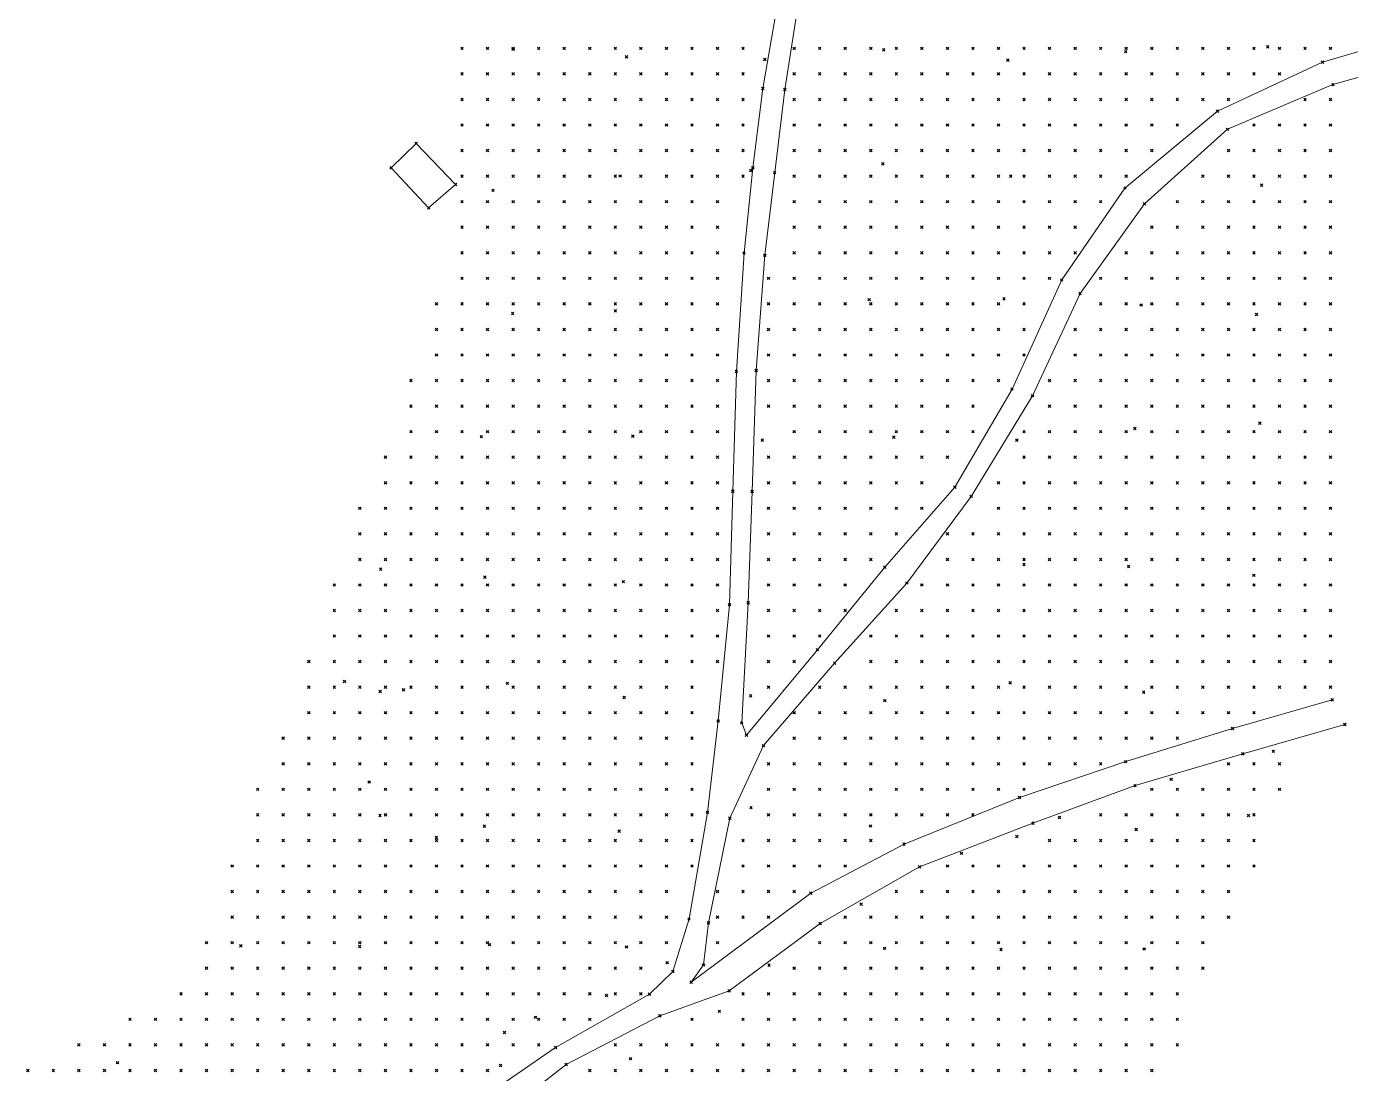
# Model space of a CAD drawing. Header units: metres. Extents: x 441556 to 446409, y 432338 to 461058.
# Drawn here: x 445307.5 to 445462.9, y 437355.1 to 437478 of the extents above; entities that cross this region are included whole.
import ezdxf

# ---------------------------------------------------------------- set-up
doc = ezdxf.new("R2010")
doc.units = ezdxf.units.M
doc.header["$MEASUREMENT"] = 0
doc.header["$PDMODE"] = 35
doc.header["$PDSIZE"] = 0.15
for name, color, linetype, lineweight in [('DTM-BRE-RevN_GRP_DRUM FORESTIER', 2, 'Continuous', 0), ('DTM-BRE-RevN_GRP_DRUM PAMANT', 2, 'Continuous', 0), ('DTM-BRE-RevN_GRP_DRUM PIATRA', 2, 'Continuous', 0), ('DTM-BRE-RevN_GRP_Stalp', 2, 'Continuous', 0), ('DTM-NOK-RevN_LIDAR_co_lidar', 91, 'Continuous', 0), ('DTM-NOK-RevN_RTK', 32, 'Continuous', 0)]:
    doc.layers.add(name, color=color, linetype=linetype, lineweight=lineweight)

msp = doc.modelspace()

# ---------------------------------------------------------------- linework, layer by layer
at = {"layer": 'DTM-BRE-RevN_GRP_DRUM FORESTIER'}
for p, q in [((445393.929, 437470.751, 334.578), (445395.8, 437481.534, 335.182)), ((445392.761, 437461.447, 334.334), (445393.929, 437470.751, 334.578)), ((445391.714, 437451.443, 333.934), (445392.761, 437461.447, 334.334)), ((445390.818, 437437.528, 333.475), (445391.714, 437451.443, 333.934)), ((445390.391, 437423.488, 332.693), (445390.818, 437437.528, 333.475)), ((445390.002, 437410.159, 331.82), (445390.391, 437423.488, 332.693)), ((445388.687, 437396.506, 330.962), (445390.002, 437410.159, 331.82)), ((445387.441, 437385.781, 329.987), (445388.687, 437396.506, 330.962)), ((445462.265, 437396.099, 339.023), (445450.275, 437392.646, 336.874)), ((445450.275, 437392.646, 336.874), (445437.626, 437388.918, 334.985)), ((445437.626, 437388.918, 334.985), (445425.643, 437384.511, 333.689)), ((445385.257, 437373.263, 329.454), (445387.441, 437385.781, 329.987)), ((445425.643, 437384.511, 333.689), (445412.318, 437379.38, 332.221)), ((445412.318, 437379.38, 332.221), (445400.647, 437372.743, 330.816)), ((445383.368, 437367.101, 329.301), (445385.257, 437373.263, 329.454)), ((445400.647, 437372.743, 330.816), (445389.973, 437364.836, 329.709)), ((445380.611, 437364.426, 328.816), (445383.368, 437367.101, 329.301)), ((445369.59, 437358.172, 327.073), (445380.611, 437364.426, 328.816)), ((445389.973, 437364.836, 329.709), (445381.841, 437361.886, 328.914)), ((445381.841, 437361.886, 328.914), (445370.846, 437356.17, 327.213)), ((445358.552, 437350.601, 326.259), (445369.59, 437358.172, 327.073)), ((445370.846, 437356.17, 327.213), (445360.549, 437348.199, 326.185))]:
    msp.add_line(p, q, dxfattribs=at)
at = {"layer": 'DTM-BRE-RevN_GRP_DRUM PAMANT'}
for p, q in [((445460.869, 437471.206, 343.677), (445473.249, 437474.756, 345.551)), ((445448.485, 437465.961, 341.725), (445460.869, 437471.206, 343.677)), ((445438.744, 437457.223, 340.063), (445448.485, 437465.961, 341.725)), ((445431.168, 437446.679, 338.653), (445438.744, 437457.223, 340.063)), ((445425.583, 437434.689, 337.012), (445431.168, 437446.679, 338.653)), ((445418.384, 437422.875, 335.267), (445425.583, 437434.689, 337.012)), ((445410.827, 437412.701, 333.817), (445418.384, 437422.875, 335.267)), ((445402.359, 437403.3, 332.462), (445410.827, 437412.701, 333.817)), ((445393.994, 437393.612, 331.131), (445402.359, 437403.3, 332.462)), ((445460.781, 437398.987, 338.977), (445449.08, 437395.617, 336.811)), ((445449.08, 437395.617, 336.811), (445436.531, 437391.732, 335.065)), ((445390.058, 437385.096, 330.121), (445393.994, 437393.612, 331.131)), ((445436.531, 437391.732, 335.065), (445424.051, 437387.517, 333.665)), ((445424.051, 437387.517, 333.665), (445410.5, 437382.056, 332.091)), ((445387.556, 437372.808, 329.688), (445390.058, 437385.096, 330.121)), ((445410.5, 437382.056, 332.091), (445399.566, 437376.299, 330.963)), ((445399.566, 437376.299, 330.963), (445385.501, 437365.844, 329.499)), ((445386.97, 437367.863, 329.701), (445387.556, 437372.808, 329.688)), ((445385.501, 437365.844, 329.499), (445386.97, 437367.863, 329.701))]:
    msp.add_line(p, q, dxfattribs=at)
at = {"layer": 'DTM-BRE-RevN_GRP_DRUM PIATRA'}
for p, q in [((445396.507, 437470.64, 334.859), (445398.143, 437481.119, 335.411)), ((445472.971, 437477.754, 345.607), (445459.635, 437473.846, 343.597)), ((445459.635, 437473.846, 343.597), (445447.313, 437468.085, 341.749)), ((445395.315, 437460.872, 334.671), (445396.507, 437470.64, 334.859)), ((445447.313, 437468.085, 341.749), (445436.447, 437459.071, 339.923)), ((445394.155, 437451.168, 334.237), (445395.315, 437460.872, 334.671)), ((445436.447, 437459.071, 339.923), (445429.016, 437448.275, 338.583)), ((445393.139, 437437.637, 333.738), (445394.155, 437451.168, 334.237)), ((445429.016, 437448.275, 338.583), (445423.183, 437435.475, 336.896)), ((445392.676, 437423.456, 332.882), (445393.139, 437437.637, 333.738)), ((445423.183, 437435.475, 336.896), (445416.457, 437423.961, 335.187)), ((445392.216, 437410.374, 332.016), (445392.676, 437423.456, 332.882)), ((445416.457, 437423.961, 335.187), (445408.247, 437414.568, 333.734)), ((445408.247, 437414.568, 333.734), (445400.33, 437404.871, 332.427)), ((445391.441, 437396.27, 331.081), (445392.216, 437410.374, 332.016)), ((445400.33, 437404.871, 332.427), (445392.003, 437394.852, 331.059)), ((445392.003, 437394.852, 331.059), (445391.441, 437396.27, 331.081))]:
    msp.add_line(p, q, dxfattribs=at)
at = {"layer": 'DTM-BRE-RevN_GRP_Stalp'}
for p, q in [((445350.299, 437461.451, 329.828), (445353.224, 437464.302, 329.721)), ((445353.224, 437464.302, 329.721), (445357.855, 437459.485, 329.683)), ((445354.689, 437456.726, 329.489), (445350.299, 437461.451, 329.828)), ((445357.855, 437459.485, 329.683), (445354.689, 437456.726, 329.489))]:
    msp.add_line(p, q, dxfattribs=at)
at = {"layer": 'DTM-NOK-RevN_LIDAR_co_lidar'}
for p in [(445358.609, 437475.461, 330.413), (445361.608, 437475.461, 330.808), (445364.607, 437475.461, 331.323), (445367.607, 437475.461, 331.65), (445370.606, 437475.461, 331.886), (445373.606, 437475.461, 332.191), (445376.605, 437475.461, 332.51), (445379.604, 437475.461, 332.918), (445382.604, 437475.461, 333.391), (445385.603, 437475.461, 333.79), (445388.602, 437475.461, 334.169), (445391.602, 437475.461, 334.512), (445397.601, 437475.461, 335.142), (445400.6, 437475.461, 335.507), (445403.599, 437475.461, 335.903), (445406.599, 437475.461, 336.381), (445409.598, 437475.461, 336.924), (445412.597, 437475.461, 337.347), (445415.597, 437475.461, 337.706), (445418.596, 437475.461, 338.041), (445421.596, 437475.461, 338.419), (445424.595, 437475.461, 338.886), (445427.594, 437475.461, 339.406), (445430.594, 437475.461, 339.789), (445433.593, 437475.461, 340.142), (445436.592, 437475.461, 340.627), (445439.592, 437475.461, 341.077), (445442.591, 437475.461, 341.442), (445445.591, 437475.461, 341.774), (445448.59, 437475.461, 342.079), (445451.589, 437475.461, 342.478), (445454.589, 437475.461, 342.913), (445457.588, 437475.461, 343.312), (445460.588, 437475.461, 343.705), (445358.609, 437472.462, 330.371), (445361.608, 437472.462, 330.785), (445364.607, 437472.462, 331.272), (445367.607, 437472.462, 331.543), (445370.606, 437472.462, 331.765), (445373.606, 437472.462, 332.09), (445376.605, 437472.462, 332.432), (445379.604, 437472.462, 332.845), (445382.604, 437472.462, 333.294), (445385.603, 437472.462, 333.655), (445388.602, 437472.462, 333.996), (445391.602, 437472.462, 334.336), (445397.601, 437472.462, 335.024), (445400.6, 437472.462, 335.429), (445403.599, 437472.462, 335.818), (445406.599, 437472.462, 336.311), (445409.598, 437472.462, 336.837), (445412.597, 437472.462, 337.286), (445415.597, 437472.462, 337.673), (445418.596, 437472.462, 338.03), (445421.596, 437472.462, 338.454), (445424.595, 437472.462, 338.907), (445427.594, 437472.462, 339.417), (445430.594, 437472.462, 339.773), (445433.593, 437472.462, 340.099), (445436.592, 437472.462, 340.532), (445439.592, 437472.462, 340.955), (445442.591, 437472.462, 341.304), (445445.591, 437472.462, 341.629), (445448.59, 437472.462, 341.96), (445451.589, 437472.462, 342.381), (445454.589, 437472.462, 342.843), (445358.609, 437469.462, 330.313), (445361.608, 437469.462, 330.734), (445364.607, 437469.462, 331.207), (445367.607, 437469.462, 331.454), (445370.606, 437469.462, 331.682), (445373.606, 437469.462, 332.033), (445376.605, 437469.462, 332.363), (445379.604, 437469.462, 332.765), (445382.604, 437469.462, 333.236), (445385.603, 437469.462, 333.596), (445388.602, 437469.462, 333.929), (445391.602, 437469.462, 334.279), (445397.601, 437469.462, 334.94), (445400.6, 437469.462, 335.415), (445403.599, 437469.462, 335.833), (445406.599, 437469.462, 336.268), (445409.598, 437469.462, 336.809), (445412.597, 437469.462, 337.277), (445415.597, 437469.462, 337.639), (445418.596, 437469.462, 337.986), (445421.596, 437469.462, 338.401), (445424.595, 437469.462, 338.85), (445427.594, 437469.462, 339.37), (445430.594, 437469.462, 339.745), (445433.593, 437469.462, 340.056), (445436.592, 437469.462, 340.422), (445439.592, 437469.462, 340.777), (445442.591, 437469.462, 341.139), (445445.591, 437469.462, 341.493), (445448.59, 437469.462, 341.869), (445457.588, 437469.462, 343.165), (445460.588, 437469.462, 343.544), (445358.609, 437466.463, 330.287), (445361.608, 437466.463, 330.699), (445364.607, 437466.463, 331.154), (445367.607, 437466.463, 331.381), (445370.606, 437466.463, 331.597), (445373.606, 437466.463, 331.962), (445376.605, 437466.463, 332.32), (445379.604, 437466.463, 332.737), (445382.604, 437466.463, 333.184), (445385.603, 437466.463, 333.55), (445388.602, 437466.463, 333.875), (445391.602, 437466.463, 334.23), (445397.601, 437466.463, 334.928), (445400.6, 437466.463, 335.397), (445403.599, 437466.463, 335.846), (445406.599, 437466.463, 336.291), (445409.598, 437466.463, 336.828), (445412.597, 437466.463, 337.289), (445415.597, 437466.463, 337.616), (445418.596, 437466.463, 337.937), (445421.596, 437466.463, 338.336), (445424.595, 437466.463, 338.811), (445427.594, 437466.463, 339.364), (445430.594, 437466.463, 339.722), (445433.593, 437466.463, 340.007), (445436.592, 437466.463, 340.349), (445439.592, 437466.463, 340.668), (445442.591, 437466.463, 341.007), (445451.589, 437466.463, 342.231), (445454.589, 437466.463, 342.699), (445457.588, 437466.463, 343.094), (445460.588, 437466.463, 343.459), (445358.609, 437463.463, 330.169), (445361.608, 437463.463, 330.59), (445364.607, 437463.463, 331.067), (445367.607, 437463.463, 331.286), (445370.606, 437463.463, 331.515), (445373.606, 437463.463, 331.901), (445376.605, 437463.463, 332.305), (445379.604, 437463.463, 332.706), (445382.604, 437463.463, 333.14), (445385.603, 437463.463, 333.523), (445388.602, 437463.463, 333.855), (445391.602, 437463.463, 334.22), (445397.601, 437463.463, 334.984), (445400.6, 437463.463, 335.397), (445403.599, 437463.463, 335.802), (445406.599, 437463.463, 336.238), (445409.598, 437463.463, 336.746), (445412.597, 437463.463, 337.194), (445415.597, 437463.463, 337.516), (445418.596, 437463.463, 337.86), (445421.596, 437463.463, 338.356), (445424.595, 437463.463, 338.888), (445427.594, 437463.463, 339.369), (445430.594, 437463.463, 339.653), (445433.593, 437463.463, 339.9), (445436.592, 437463.463, 340.217), (445439.592, 437463.463, 340.537), (445448.59, 437463.463, 341.643), (445451.589, 437463.463, 342.12), (445454.589, 437463.463, 342.616), (445457.588, 437463.463, 343.034), (445460.588, 437463.463, 343.433), (445358.609, 437460.464, 329.898), (445361.608, 437460.464, 330.333), (445364.607, 437460.464, 330.828), (445367.607, 437460.464, 331.167), (445370.606, 437460.464, 331.461), (445373.606, 437460.464, 331.856), (445376.605, 437460.464, 332.278), (445379.604, 437460.464, 332.667), (445382.604, 437460.464, 333.061), (445385.603, 437460.464, 333.447), (445388.602, 437460.464, 333.795), (445391.602, 437460.464, 334.168), (445397.601, 437460.464, 334.937), (445400.6, 437460.464, 335.331), (445403.599, 437460.464, 335.713), (445406.599, 437460.464, 336.129), (445409.598, 437460.464, 336.6), (445412.597, 437460.464, 337.027), (445415.597, 437460.464, 337.388), (445418.596, 437460.464, 337.812), (445421.596, 437460.464, 338.399), (445424.595, 437460.464, 338.927), (445427.594, 437460.464, 339.296), (445430.594, 437460.464, 339.526), (445433.593, 437460.464, 339.75), (445436.592, 437460.464, 340.028), (445445.591, 437460.464, 341.158), (445448.59, 437460.464, 341.566), (445451.589, 437460.464, 342.076), (445454.589, 437460.464, 342.584), (445457.588, 437460.464, 343.009), (445460.588, 437460.464, 343.436), (445358.609, 437457.465, 329.896), (445361.608, 437457.465, 330.289), (445364.607, 437457.465, 330.732), (445367.607, 437457.465, 331.123), (445370.606, 437457.465, 331.432), (445373.606, 437457.465, 331.82), (445376.605, 437457.465, 332.236), (445379.604, 437457.465, 332.604), (445382.604, 437457.465, 332.993), (445385.603, 437457.465, 333.389), (445388.602, 437457.465, 333.735), (445397.601, 437457.465, 334.841), (445400.6, 437457.465, 335.225), (445403.599, 437457.465, 335.582), (445406.599, 437457.465, 335.98), (445409.598, 437457.465, 336.388), (445412.597, 437457.465, 336.772), (445415.597, 437457.465, 337.192), (445418.596, 437457.465, 337.695), (445421.596, 437457.465, 338.278), (445424.595, 437457.465, 338.814), (445427.594, 437457.465, 339.145), (445430.594, 437457.465, 339.358), (445433.593, 437457.465, 339.571), (445442.591, 437457.465, 340.653), (445445.591, 437457.465, 341.058), (445448.59, 437457.465, 341.49), (445451.589, 437457.465, 342.014), (445454.589, 437457.465, 342.556), (445457.588, 437457.465, 343.022), (445460.588, 437457.465, 343.443), (445358.609, 437454.465, 329.95), (445361.608, 437454.465, 330.316), (445364.607, 437454.465, 330.681), (445367.607, 437454.465, 331.083), (445370.606, 437454.465, 331.429), (445373.606, 437454.465, 331.796), (445376.605, 437454.465, 332.197), (445379.604, 437454.465, 332.531), (445382.604, 437454.465, 332.886), (445385.603, 437454.465, 333.304), (445388.602, 437454.465, 333.667), (445397.601, 437454.465, 334.741), (445400.6, 437454.465, 335.118), (445403.599, 437454.465, 335.473), (445406.599, 437454.465, 335.881), (445409.598, 437454.465, 336.242), (445412.597, 437454.465, 336.577), (445415.597, 437454.465, 336.998), (445418.596, 437454.465, 337.558), (445421.596, 437454.465, 338.066), (445424.595, 437454.465, 338.515), (445427.594, 437454.465, 338.901), (445430.594, 437454.465, 339.179), (445439.592, 437454.465, 340.069), (445442.591, 437454.465, 340.527), (445445.591, 437454.465, 340.943), (445448.59, 437454.465, 341.348), (445451.589, 437454.465, 341.85), (445454.589, 437454.465, 342.398), (445457.588, 437454.465, 342.868), (445460.588, 437454.465, 343.322), (445358.609, 437451.466, 329.926), (445361.608, 437451.466, 330.308), (445364.607, 437451.466, 330.629), (445367.607, 437451.466, 331.033), (445370.606, 437451.466, 331.438), (445373.606, 437451.466, 331.796), (445376.605, 437451.466, 332.16), (445379.604, 437451.466, 332.466), (445382.604, 437451.466, 332.81), (445385.603, 437451.466, 333.244), (445388.602, 437451.466, 333.618), (445397.601, 437451.466, 334.688), (445400.6, 437451.466, 335.028), (445403.599, 437451.466, 335.389), (445406.599, 437451.466, 335.796), (445409.598, 437451.466, 336.192), (445412.597, 437451.466, 336.519), (445415.597, 437451.466, 336.913), (445418.596, 437451.466, 337.436), (445421.596, 437451.466, 337.857), (445424.595, 437451.466, 338.224), (445427.594, 437451.466, 338.617), (445430.594, 437451.466, 338.96), (445436.592, 437451.466, 339.467), (445439.592, 437451.466, 339.919), (445442.591, 437451.466, 340.364), (445445.591, 437451.466, 340.725), (445448.59, 437451.466, 341.135), (445451.589, 437451.466, 341.618), (445454.589, 437451.466, 342.097), (445457.588, 437451.466, 342.571), (445460.588, 437451.466, 343.1), (445358.609, 437448.467, 329.89), (445361.608, 437448.467, 330.261), (445364.607, 437448.467, 330.555), (445367.607, 437448.467, 330.96), (445370.606, 437448.467, 331.398), (445373.606, 437448.467, 331.769), (445376.605, 437448.467, 332.123), (445379.604, 437448.467, 332.425), (445382.604, 437448.467, 332.748), (445385.603, 437448.467, 333.184), (445388.602, 437448.467, 333.555), (445394.601, 437448.467, 334.211), (445397.601, 437448.467, 334.598), (445400.6, 437448.467, 334.961), (445403.599, 437448.467, 335.303), (445406.599, 437448.467, 335.685), (445409.598, 437448.467, 336.117), (445412.597, 437448.467, 336.482), (445415.597, 437448.467, 336.869), (445418.596, 437448.467, 337.373), (445421.596, 437448.467, 337.73), (445424.595, 437448.467, 338.014), (445427.594, 437448.467, 338.35), (445433.593, 437448.467, 338.99), (445436.592, 437448.467, 339.292), (445439.592, 437448.467, 339.712), (445442.591, 437448.467, 340.137), (445445.591, 437448.467, 340.482), (445448.59, 437448.467, 340.867), (445451.589, 437448.467, 341.264), (445454.589, 437448.467, 341.682), (445457.588, 437448.467, 342.134), (445460.588, 437448.467, 342.71), (445355.609, 437445.467, 329.456), (445358.609, 437445.467, 329.837), (445361.608, 437445.467, 330.194), (445364.607, 437445.467, 330.504), (445367.607, 437445.467, 330.913), (445370.606, 437445.467, 331.349), (445373.606, 437445.467, 331.708), (445376.605, 437445.467, 332.067), (445379.604, 437445.467, 332.361), (445382.604, 437445.467, 332.645), (445385.603, 437445.467, 333.076), (445388.602, 437445.467, 333.455), (445394.601, 437445.467, 334.125), (445397.601, 437445.467, 334.481), (445400.6, 437445.467, 334.836), (445403.599, 437445.467, 335.205), (445406.599, 437445.467, 335.608), (445409.598, 437445.467, 336.041), (445412.597, 437445.467, 336.424), (445415.597, 437445.467, 336.805), (445418.596, 437445.467, 337.263), (445421.596, 437445.467, 337.621), (445424.595, 437445.467, 337.866), (445433.593, 437445.467, 338.717), (445436.592, 437445.467, 339.013), (445439.592, 437445.467, 339.423), (445442.591, 437445.467, 339.827), (445445.591, 437445.467, 340.171), (445448.59, 437445.467, 340.521), (445451.589, 437445.467, 340.86), (445454.589, 437445.467, 341.19), (445457.588, 437445.467, 341.644), (445460.588, 437445.467, 342.221), (445355.609, 437442.468, 329.413), (445358.609, 437442.468, 329.786), (445361.608, 437442.468, 330.145), (445364.607, 437442.468, 330.462), (445367.607, 437442.468, 330.853), (445370.606, 437442.468, 331.331), (445373.606, 437442.468, 331.67), (445376.605, 437442.468, 331.985), (445379.604, 437442.468, 332.268), (445382.604, 437442.468, 332.554), (445385.603, 437442.468, 332.974), (445388.602, 437442.468, 333.367), (445394.601, 437442.468, 334.035), (445397.601, 437442.468, 334.373), (445400.6, 437442.468, 334.744), (445403.599, 437442.468, 335.11), (445406.599, 437442.468, 335.504), (445409.598, 437442.468, 335.914), (445412.597, 437442.468, 336.337), (445415.597, 437442.468, 336.73), (445418.596, 437442.468, 337.097), (445421.596, 437442.468, 337.413), (445424.595, 437442.468, 337.638), (445430.594, 437442.468, 338.235), (445433.593, 437442.468, 338.511), (445436.592, 437442.468, 338.729), (445439.592, 437442.468, 339.052), (445442.591, 437442.468, 339.407), (445445.591, 437442.468, 339.796), (445448.59, 437442.468, 340.123), (445451.589, 437442.468, 340.397), (445454.589, 437442.468, 340.689), (445457.588, 437442.468, 341.154), (445460.588, 437442.468, 341.754), (445355.609, 437439.468, 329.389), (445358.609, 437439.468, 329.768), (445361.608, 437439.468, 330.109), (445364.607, 437439.468, 330.402), (445367.607, 437439.468, 330.752), (445370.606, 437439.468, 331.279), (445373.606, 437439.468, 331.623), (445376.605, 437439.468, 331.901), (445379.604, 437439.468, 332.198), (445382.604, 437439.468, 332.497), (445385.603, 437439.468, 332.888), (445388.602, 437439.468, 333.271), (445394.601, 437439.468, 333.946), (445397.601, 437439.468, 334.302), (445400.6, 437439.468, 334.647), (445403.599, 437439.468, 335.002), (445406.599, 437439.468, 335.386), (445409.598, 437439.468, 335.782), (445412.597, 437439.468, 336.183), (445415.597, 437439.468, 336.55), (445418.596, 437439.468, 336.887), (445421.596, 437439.468, 337.17), (445424.595, 437439.468, 337.386), (445430.594, 437439.468, 338.005), (445433.593, 437439.468, 338.254), (445436.592, 437439.468, 338.493), (445439.592, 437439.468, 338.721), (445442.591, 437439.468, 339.021), (445445.591, 437439.468, 339.448), (445448.59, 437439.468, 339.761), (445451.589, 437439.468, 339.941), (445454.589, 437439.468, 340.173), (445457.588, 437439.468, 340.602), (445460.588, 437439.468, 341.209), (445352.61, 437436.469, 328.999), (445355.609, 437436.469, 329.353), (445358.609, 437436.469, 329.74), (445361.608, 437436.469, 330.06), (445364.607, 437436.469, 330.339), (445367.607, 437436.469, 330.668), (445370.606, 437436.469, 331.225), (445373.606, 437436.469, 331.568), (445376.605, 437436.469, 331.816), (445379.604, 437436.469, 332.105), (445382.604, 437436.469, 332.404), (445385.603, 437436.469, 332.754), (445388.602, 437436.469, 333.126), (445394.601, 437436.469, 333.776), (445397.601, 437436.469, 334.125), (445400.6, 437436.469, 334.47), (445403.599, 437436.469, 334.818), (445406.599, 437436.469, 335.172), (445409.598, 437436.469, 335.542), (445412.597, 437436.469, 336.022), (445415.597, 437436.469, 336.421), (445418.596, 437436.469, 336.676), (445421.596, 437436.469, 336.885), (445427.594, 437436.469, 337.364), (445430.594, 437436.469, 337.737), (445433.593, 437436.469, 338.006), (445436.592, 437436.469, 338.214), (445439.592, 437436.469, 338.366), (445442.591, 437436.469, 338.614), (445445.591, 437436.469, 339.036), (445448.59, 437436.469, 339.365), (445451.589, 437436.469, 339.582), (445454.589, 437436.469, 339.82), (445457.588, 437436.469, 340.19), (445460.588, 437436.469, 340.718), (445352.61, 437433.47, 328.964), (445355.609, 437433.47, 329.312), (445358.609, 437433.47, 329.697), (445361.608, 437433.47, 330.009), (445364.607, 437433.47, 330.284), (445367.607, 437433.47, 330.611), (445370.606, 437433.47, 331.147), (445373.606, 437433.47, 331.485), (445376.605, 437433.47, 331.715), (445379.604, 437433.47, 332), (445382.604, 437433.47, 332.306), (445385.603, 437433.47, 332.621), (445388.602, 437433.47, 332.985), (445394.601, 437433.47, 333.659), (445397.601, 437433.47, 334.005), (445400.6, 437433.47, 334.307), (445403.599, 437433.47, 334.621), (445406.599, 437433.47, 334.951), (445409.598, 437433.47, 335.275), (445412.597, 437433.47, 335.834), (445415.597, 437433.47, 336.304), (445418.596, 437433.47, 336.436), (445427.594, 437433.47, 337.089), (445430.594, 437433.47, 337.376), (445433.593, 437433.47, 337.659), (445436.592, 437433.47, 337.889), (445439.592, 437433.47, 338.084), (445442.591, 437433.47, 338.306), (445445.591, 437433.47, 338.634), (445448.59, 437433.47, 338.932), (445451.589, 437433.47, 339.184), (445454.589, 437433.47, 339.456), (445457.588, 437433.47, 339.853), (445460.588, 437433.47, 340.387), (445352.61, 437430.47, 328.935), (445355.609, 437430.47, 329.265), (445358.609, 437430.47, 329.639), (445361.608, 437430.47, 329.943), (445364.607, 437430.47, 330.221), (445367.607, 437430.47, 330.54), (445370.606, 437430.47, 331.04), (445373.606, 437430.47, 331.373), (445376.605, 437430.47, 331.588), (445379.604, 437430.47, 331.879), (445382.604, 437430.47, 332.197), (445385.603, 437430.47, 332.502), (445388.602, 437430.47, 332.853), (445397.601, 437430.47, 333.822), (445400.6, 437430.47, 334.095), (445403.599, 437430.47, 334.414), (445406.599, 437430.47, 334.736), (445409.598, 437430.47, 335.035), (445412.597, 437430.47, 335.412), (445415.597, 437430.47, 335.81), (445418.596, 437430.47, 336.066), (445424.595, 437430.47, 336.535), (445427.594, 437430.47, 336.799), (445430.594, 437430.47, 337.094), (445433.593, 437430.47, 337.375), (445436.592, 437430.47, 337.611), (445439.592, 437430.47, 337.808), (445442.591, 437430.47, 338), (445445.591, 437430.47, 338.289), (445448.59, 437430.47, 338.631), (445451.589, 437430.47, 338.914), (445454.589, 437430.47, 339.19), (445457.588, 437430.47, 339.577), (445460.588, 437430.47, 340.077), (445349.611, 437427.471, 328.682), (445352.61, 437427.471, 328.899), (445355.609, 437427.471, 329.213), (445358.609, 437427.471, 329.569), (445361.608, 437427.471, 329.876), (445364.607, 437427.471, 330.138), (445367.607, 437427.471, 330.439), (445370.606, 437427.471, 330.918), (445373.606, 437427.471, 331.261), (445376.605, 437427.471, 331.459), (445379.604, 437427.471, 331.742), (445382.604, 437427.471, 332.068), (445385.603, 437427.471, 332.339), (445388.602, 437427.471, 332.673), (445394.601, 437427.471, 333.328), (445397.601, 437427.471, 333.635), (445400.6, 437427.471, 333.906), (445403.599, 437427.471, 334.186), (445406.599, 437427.471, 334.503), (445409.598, 437427.471, 334.825), (445412.597, 437427.471, 335.091), (445415.597, 437427.471, 335.385), (445424.595, 437427.471, 336.28), (445427.594, 437427.471, 336.555), (445430.594, 437427.471, 336.803), (445433.593, 437427.471, 337.034), (445436.592, 437427.471, 337.283), (445439.592, 437427.471, 337.559), (445442.591, 437427.471, 337.813), (445445.591, 437427.471, 338.073), (445448.59, 437427.471, 338.361), (445451.589, 437427.471, 338.623), (445454.589, 437427.471, 338.887), (445457.588, 437427.471, 339.312), (445460.588, 437427.471, 339.848), (445349.611, 437424.471, 328.632), (445352.61, 437424.471, 328.855), (445355.609, 437424.471, 329.157), (445358.609, 437424.471, 329.492), (445361.608, 437424.471, 329.798), (445364.607, 437424.471, 330.043), (445367.607, 437424.471, 330.321), (445370.606, 437424.471, 330.786), (445373.606, 437424.471, 331.142), (445376.605, 437424.471, 331.341), (445379.604, 437424.471, 331.613), (445382.604, 437424.471, 331.941), (445385.603, 437424.471, 332.224), (445388.602, 437424.471, 332.53), (445394.601, 437424.471, 333.135), (445397.601, 437424.471, 333.436), (445400.6, 437424.471, 333.713), (445403.599, 437424.471, 333.983), (445406.599, 437424.471, 334.288), (445409.598, 437424.471, 334.58), (445412.597, 437424.471, 334.828), (445421.596, 437424.471, 335.653), (445424.595, 437424.471, 335.929), (445427.594, 437424.471, 336.24), (445430.594, 437424.471, 336.532), (445433.593, 437424.471, 336.808), (445436.592, 437424.471, 337.048), (445439.592, 437424.471, 337.316), (445442.591, 437424.471, 337.559), (445445.591, 437424.471, 337.821), (445448.59, 437424.471, 338.105), (445451.589, 437424.471, 338.428), (445454.589, 437424.471, 338.751), (445457.588, 437424.471, 339.137), (445460.588, 437424.471, 339.635), (445346.611, 437421.472, 328.003), (445349.611, 437421.472, 328.539), (445352.61, 437421.472, 328.798), (445355.609, 437421.472, 329.08), (445358.609, 437421.472, 329.4), (445361.608, 437421.472, 329.691), (445364.607, 437421.472, 329.925), (445367.607, 437421.472, 330.184), (445370.606, 437421.472, 330.609), (445373.606, 437421.472, 331.008), (445376.605, 437421.472, 331.217), (445379.604, 437421.472, 331.462), (445382.604, 437421.472, 331.774), (445385.603, 437421.472, 332.045), (445388.602, 437421.472, 332.316), (445394.601, 437421.472, 332.95), (445397.601, 437421.472, 333.215), (445400.6, 437421.472, 333.448), (445403.599, 437421.472, 333.709), (445406.599, 437421.472, 334.019), (445409.598, 437421.472, 334.323), (445412.597, 437421.472, 334.598), (445421.596, 437421.472, 335.37), (445424.595, 437421.472, 335.641), (445427.594, 437421.472, 335.946), (445430.594, 437421.472, 336.279), (445433.593, 437421.472, 336.577), (445436.592, 437421.472, 336.811), (445439.592, 437421.472, 337.106), (445442.591, 437421.472, 337.399), (445445.591, 437421.472, 337.706), (445448.59, 437421.472, 338.013), (445451.589, 437421.472, 338.321), (445454.589, 437421.472, 338.659), (445457.588, 437421.472, 339.061), (445460.588, 437421.472, 339.528), (445346.611, 437418.473, 327.767), (445349.611, 437418.473, 328.463), (445352.61, 437418.473, 328.721), (445355.609, 437418.473, 328.985), (445358.609, 437418.473, 329.294), (445361.608, 437418.473, 329.583), (445364.607, 437418.473, 329.815), (445367.607, 437418.473, 330.039), (445370.606, 437418.473, 330.433), (445373.606, 437418.473, 330.871), (445376.605, 437418.473, 331.109), (445379.604, 437418.473, 331.347), (445382.604, 437418.473, 331.648), (445385.603, 437418.473, 331.893), (445388.602, 437418.473, 332.138), (445394.601, 437418.473, 332.71), (445397.601, 437418.473, 333.002), (445400.6, 437418.473, 333.287), (445403.599, 437418.473, 333.541), (445406.599, 437418.473, 333.788), (445409.598, 437418.473, 334.078), (445415.597, 437418.473, 334.633), (445418.596, 437418.473, 334.905), (445421.596, 437418.473, 335.188), (445424.595, 437418.473, 335.482), (445427.594, 437418.473, 335.772), (445430.594, 437418.473, 336.071), (445433.593, 437418.473, 336.382), (445436.592, 437418.473, 336.658), (445439.592, 437418.473, 336.974), (445442.591, 437418.473, 337.269), (445445.591, 437418.473, 337.561), (445448.59, 437418.473, 337.934), (445451.589, 437418.473, 338.351), (445454.589, 437418.473, 338.778), (445457.588, 437418.473, 339.213), (445460.588, 437418.473, 339.67), (445346.611, 437415.473, 327.48), (445349.611, 437415.473, 328.376), (445352.61, 437415.473, 328.637), (445355.609, 437415.473, 328.871), (445358.609, 437415.473, 329.164), (445361.608, 437415.473, 329.464), (445364.607, 437415.473, 329.697), (445367.607, 437415.473, 329.89), (445370.606, 437415.473, 330.236), (445373.606, 437415.473, 330.703), (445376.605, 437415.473, 330.962), (445379.604, 437415.473, 331.169), (445382.604, 437415.473, 331.474), (445385.603, 437415.473, 331.76), (445388.602, 437415.473, 331.996), (445394.601, 437415.473, 332.546), (445397.601, 437415.473, 332.812), (445400.6, 437415.473, 333.057), (445403.599, 437415.473, 333.329), (445406.599, 437415.473, 333.606), (445415.597, 437415.473, 334.467), (445418.596, 437415.473, 334.729), (445421.596, 437415.473, 334.997), (445424.595, 437415.473, 335.264), (445427.594, 437415.473, 335.588), (445430.594, 437415.473, 335.898), (445433.593, 437415.473, 336.215), (445436.592, 437415.473, 336.517), (445439.592, 437415.473, 336.825), (445442.591, 437415.473, 337.112), (445445.591, 437415.473, 337.388), (445448.59, 437415.473, 337.787), (445451.589, 437415.473, 338.296), (445454.589, 437415.473, 338.789), (445457.588, 437415.473, 339.293), (445460.588, 437415.473, 339.765), (445343.612, 437412.474, 325.68), (445346.611, 437412.474, 327.167), (445349.611, 437412.474, 328.242), (445352.61, 437412.474, 328.578), (445355.609, 437412.474, 328.782), (445358.609, 437412.474, 329.046), (445361.608, 437412.474, 329.325), (445364.607, 437412.474, 329.56), (445367.607, 437412.474, 329.754), (445370.606, 437412.474, 330.027), (445373.606, 437412.474, 330.503), (445376.605, 437412.474, 330.825), (445379.604, 437412.474, 331.039), (445382.604, 437412.474, 331.332), (445385.603, 437412.474, 331.629), (445388.602, 437412.474, 331.83), (445394.601, 437412.474, 332.406), (445397.601, 437412.474, 332.682), (445400.6, 437412.474, 332.893), (445403.599, 437412.474, 333.111), (445412.597, 437412.474, 333.972), (445415.597, 437412.474, 334.344), (445418.596, 437412.474, 334.65), (445421.596, 437412.474, 334.865), (445424.595, 437412.474, 335.051), (445427.594, 437412.474, 335.343), (445430.594, 437412.474, 335.672), (445433.593, 437412.474, 336.003), (445436.592, 437412.474, 336.334), (445439.592, 437412.474, 336.634), (445442.591, 437412.474, 336.933), (445445.591, 437412.474, 337.263), (445448.59, 437412.474, 337.677), (445451.589, 437412.474, 338.176), (445454.589, 437412.474, 338.658), (445457.588, 437412.474, 339.132), (445460.588, 437412.474, 339.566), (445343.612, 437409.475, 325.408), (445346.611, 437409.475, 326.882), (445349.611, 437409.475, 328.114), (445352.61, 437409.475, 328.518), (445355.609, 437409.475, 328.71), (445358.609, 437409.475, 328.938), (445361.608, 437409.475, 329.195), (445364.607, 437409.475, 329.438), (445367.607, 437409.475, 329.631), (445370.606, 437409.475, 329.844), (445373.606, 437409.475, 330.274), (445376.605, 437409.475, 330.621), (445379.604, 437409.475, 330.85), (445382.604, 437409.475, 331.149), (445385.603, 437409.475, 331.456), (445388.602, 437409.475, 331.685), (445394.601, 437409.475, 332.208), (445397.601, 437409.475, 332.484), (445400.6, 437409.475, 332.736), (445403.599, 437409.475, 332.943), (445409.598, 437409.475, 333.411), (445412.597, 437409.475, 333.727), (445415.597, 437409.475, 334.091), (445418.596, 437409.475, 334.47), (445421.596, 437409.475, 334.743), (445424.595, 437409.475, 334.948), (445427.594, 437409.475, 335.206), (445430.594, 437409.475, 335.495), (445433.593, 437409.475, 335.804), (445436.592, 437409.475, 336.106), (445439.592, 437409.475, 336.36), (445442.591, 437409.475, 336.69), (445445.591, 437409.475, 337.053), (445448.59, 437409.475, 337.46), (445451.589, 437409.475, 337.95), (445454.589, 437409.475, 338.396), (445457.588, 437409.475, 338.793), (445460.588, 437409.475, 339.183), (445343.612, 437406.475, 325.213), (445346.611, 437406.475, 326.483), (445349.611, 437406.475, 327.839), (445352.61, 437406.475, 328.414), (445355.609, 437406.475, 328.628), (445358.609, 437406.475, 328.835), (445361.608, 437406.475, 329.069), (445364.607, 437406.475, 329.316), (445367.607, 437406.475, 329.509), (445370.606, 437406.475, 329.705), (445373.606, 437406.475, 330.035), (445376.605, 437406.475, 330.408), (445379.604, 437406.475, 330.674), (445382.604, 437406.475, 330.969), (445385.603, 437406.475, 331.298), (445388.602, 437406.475, 331.538), (445394.601, 437406.475, 332.002), (445397.601, 437406.475, 332.269), (445400.6, 437406.475, 332.526), (445406.599, 437406.475, 332.931), (445409.598, 437406.475, 333.231), (445412.597, 437406.475, 333.541), (445415.597, 437406.475, 333.914), (445418.596, 437406.475, 334.275), (445421.596, 437406.475, 334.496), (445424.595, 437406.475, 334.712), (445427.594, 437406.475, 335), (445430.594, 437406.475, 335.361), (445433.593, 437406.475, 335.704), (445436.592, 437406.475, 335.954), (445439.592, 437406.475, 336.183), (445442.591, 437406.475, 336.487), (445445.591, 437406.475, 336.829), (445448.59, 437406.475, 337.215), (445451.589, 437406.475, 337.638), (445454.589, 437406.475, 338.069), (445457.588, 437406.475, 338.466), (445460.588, 437406.475, 338.859), (445340.612, 437403.476, 324.891), (445343.612, 437403.476, 325.063), (445346.611, 437403.476, 326.062), (445349.611, 437403.476, 327.483), (445352.61, 437403.476, 328.273), (445355.609, 437403.476, 328.535), (445358.609, 437403.476, 328.741), (445361.608, 437403.476, 328.962), (445364.607, 437403.476, 329.188), (445367.607, 437403.476, 329.386), (445370.606, 437403.476, 329.561), (445373.606, 437403.476, 329.797), (445376.605, 437403.476, 330.229), (445379.604, 437403.476, 330.531), (445382.604, 437403.476, 330.805), (445385.603, 437403.476, 331.158), (445388.602, 437403.476, 331.392), (445394.601, 437403.476, 331.829), (445397.601, 437403.476, 332.056), (445406.599, 437403.476, 332.746), (445409.598, 437403.476, 333.01), (445412.597, 437403.476, 333.343), (445415.597, 437403.476, 333.759), (445418.596, 437403.476, 334.142), (445421.596, 437403.476, 334.383), (445424.595, 437403.476, 334.632), (445427.594, 437403.476, 334.924), (445430.594, 437403.476, 335.179), (445433.593, 437403.476, 335.45), (445436.592, 437403.476, 335.738), (445439.592, 437403.476, 336.057), (445442.591, 437403.476, 336.448), (445445.591, 437403.476, 336.839), (445448.59, 437403.476, 337.208), (445451.589, 437403.476, 337.545), (445454.589, 437403.476, 337.912), (445457.588, 437403.476, 338.264), (445460.588, 437403.476, 338.747), (445340.612, 437400.476, 324.901), (445343.612, 437400.476, 324.958), (445346.611, 437400.476, 325.699), (445349.611, 437400.476, 327.128), (445352.61, 437400.476, 328.114), (445355.609, 437400.476, 328.462), (445358.609, 437400.476, 328.66), (445361.608, 437400.476, 328.862), (445364.607, 437400.476, 329.084), (445367.607, 437400.476, 329.264), (445370.606, 437400.476, 329.414), (445373.606, 437400.476, 329.59), (445376.605, 437400.476, 330.013), (445379.604, 437400.476, 330.333), (445382.604, 437400.476, 330.594), (445385.603, 437400.476, 330.92), (445394.601, 437400.476, 331.649), (445400.6, 437400.476, 332.084), (445403.599, 437400.476, 332.345), (445406.599, 437400.476, 332.592), (445409.598, 437400.476, 332.869), (445412.597, 437400.476, 333.23), (445415.597, 437400.476, 333.642), (445418.596, 437400.476, 333.993), (445421.596, 437400.476, 334.269), (445424.595, 437400.476, 334.576), (445427.594, 437400.476, 334.883), (445430.594, 437400.476, 335.084), (445433.593, 437400.476, 335.29), (445436.592, 437400.476, 335.596), (445439.592, 437400.476, 335.95), (445442.591, 437400.476, 336.299), (445445.591, 437400.476, 336.612), (445448.59, 437400.476, 337.033), (445451.589, 437400.476, 337.478), (445454.589, 437400.476, 337.861), (445457.588, 437400.476, 338.239), (445460.588, 437400.476, 338.774), (445340.612, 437397.477, 324.861), (445343.612, 437397.477, 324.89), (445346.611, 437397.477, 325.382), (445349.611, 437397.477, 326.799), (445352.61, 437397.477, 327.959), (445355.609, 437397.477, 328.401), (445358.609, 437397.477, 328.582), (445361.608, 437397.477, 328.757), (445364.607, 437397.477, 328.971), (445367.607, 437397.477, 329.148), (445370.606, 437397.477, 329.278), (445373.606, 437397.477, 329.445), (445376.605, 437397.477, 329.856), (445379.604, 437397.477, 330.177), (445382.604, 437397.477, 330.425), (445385.603, 437397.477, 330.738), (445397.601, 437397.477, 331.643), (445400.6, 437397.477, 331.926), (445403.599, 437397.477, 332.206), (445406.599, 437397.477, 332.476), (445409.598, 437397.477, 332.802), (445412.597, 437397.477, 333.116), (445415.597, 437397.477, 333.416), (445418.596, 437397.477, 333.755), (445421.596, 437397.477, 334.09), (445424.595, 437397.477, 334.348), (445427.594, 437397.477, 334.593), (445430.594, 437397.477, 334.86), (445433.593, 437397.477, 335.223), (445436.592, 437397.477, 335.608), (445439.592, 437397.477, 335.951), (445442.591, 437397.477, 336.24), (445445.591, 437397.477, 336.521), (445448.59, 437397.477, 336.853), (445451.589, 437397.477, 337.256), (445337.613, 437394.478, 324.825), (445340.612, 437394.478, 324.839), (445343.612, 437394.478, 324.854), (445346.611, 437394.478, 325.182), (445349.611, 437394.478, 326.438), (445352.61, 437394.478, 327.731), (445355.609, 437394.478, 328.334), (445358.609, 437394.478, 328.522), (445361.608, 437394.478, 328.656), (445364.607, 437394.478, 328.847), (445367.607, 437394.478, 329.013), (445370.606, 437394.478, 329.126), (445373.606, 437394.478, 329.292), (445376.605, 437394.478, 329.708), (445379.604, 437394.478, 330.048), (445382.604, 437394.478, 330.264), (445385.603, 437394.478, 330.554), (445397.601, 437394.478, 331.531), (445400.6, 437394.478, 331.788), (445403.599, 437394.478, 332.037), (445406.599, 437394.478, 332.379), (445409.598, 437394.478, 332.706), (445412.597, 437394.478, 332.968), (445415.597, 437394.478, 333.258), (445418.596, 437394.478, 333.599), (445421.596, 437394.478, 333.834), (445424.595, 437394.478, 334.01), (445427.594, 437394.478, 334.341), (445430.594, 437394.478, 334.773), (445433.593, 437394.478, 335.153), (445436.592, 437394.478, 335.435), (445439.592, 437394.478, 335.704), (445442.591, 437394.478, 335.969), (445337.613, 437391.478, 324.854), (445340.612, 437391.478, 324.866), (445343.612, 437391.478, 324.884), (445346.611, 437391.478, 325.071), (445349.611, 437391.478, 326.076), (445352.61, 437391.478, 327.431), (445355.609, 437391.478, 328.221), (445358.609, 437391.478, 328.451), (445361.608, 437391.478, 328.562), (445364.607, 437391.478, 328.709), (445367.607, 437391.478, 328.855), (445370.606, 437391.478, 328.96), (445373.606, 437391.478, 329.106), (445376.605, 437391.478, 329.506), (445379.604, 437391.478, 329.885), (445382.604, 437391.478, 330.115), (445385.603, 437391.478, 330.354), (445394.601, 437391.478, 331.041), (445397.601, 437391.478, 331.394), (445400.6, 437391.478, 331.68), (445403.599, 437391.478, 331.967), (445406.599, 437391.478, 332.282), (445409.598, 437391.478, 332.564), (445412.597, 437391.478, 332.821), (445415.597, 437391.478, 333.093), (445418.596, 437391.478, 333.344), (445421.596, 437391.478, 333.564), (445424.595, 437391.478, 333.917), (445427.594, 437391.478, 334.311), (445430.594, 437391.478, 334.636), (445433.593, 437391.478, 334.871), (445448.59, 437391.478, 336.626), (445451.589, 437391.478, 337.241), (445454.589, 437391.478, 337.768), (445334.614, 437388.479, 324.866), (445337.613, 437388.479, 324.86), (445340.612, 437388.479, 324.902), (445343.612, 437388.479, 324.968), (445346.611, 437388.479, 325.037), (445349.611, 437388.479, 325.644), (445352.61, 437388.479, 327.117), (445355.609, 437388.479, 328.111), (445358.609, 437388.479, 328.38), (445361.608, 437388.479, 328.471), (445364.607, 437388.479, 328.568), (445367.607, 437388.479, 328.696), (445370.606, 437388.479, 328.78), (445373.606, 437388.479, 328.903), (445376.605, 437388.479, 329.255), (445379.604, 437388.479, 329.693), (445382.604, 437388.479, 329.942), (445385.603, 437388.479, 330.115), (445394.601, 437388.479, 330.851), (445397.601, 437388.479, 331.194), (445400.6, 437388.479, 331.523), (445403.599, 437388.479, 331.862), (445406.599, 437388.479, 332.166), (445409.598, 437388.479, 332.448), (445412.597, 437388.479, 332.703), (445415.597, 437388.479, 332.923), (445418.596, 437388.479, 333.156), (445421.596, 437388.479, 333.45), (445424.595, 437388.479, 333.724), (445439.592, 437388.479, 335.35), (445442.591, 437388.479, 335.723), (445445.591, 437388.479, 336.165), (445448.59, 437388.479, 336.67), (445451.589, 437388.479, 337.254), (445454.589, 437388.479, 337.838), (445334.614, 437385.48, 324.868), (445337.613, 437385.48, 324.884), (445340.612, 437385.48, 324.923), (445343.612, 437385.48, 325.008), (445346.611, 437385.48, 325.067), (445349.611, 437385.48, 325.275), (445352.61, 437385.48, 326.877), (445355.609, 437385.48, 328.017), (445358.609, 437385.48, 328.286), (445361.608, 437385.48, 328.378), (445364.607, 437385.48, 328.445), (445367.607, 437385.48, 328.546), (445370.606, 437385.48, 328.646), (445373.606, 437385.48, 328.759), (445376.605, 437385.48, 329.038), (445379.604, 437385.48, 329.517), (445382.604, 437385.48, 329.813), (445385.603, 437385.48, 329.966), (445394.601, 437385.48, 330.685), (445397.601, 437385.48, 331.037), (445400.6, 437385.48, 331.396), (445403.599, 437385.48, 331.737), (445406.599, 437385.48, 332.021), (445409.598, 437385.48, 332.258), (445412.597, 437385.48, 332.512), (445415.597, 437385.48, 332.734), (445418.596, 437385.48, 332.937), (445433.593, 437385.48, 334.61), (445436.592, 437385.48, 335.026), (445439.592, 437385.48, 335.421), (445442.591, 437385.48, 335.76), (445445.591, 437385.48, 336.08), (445448.59, 437385.48, 336.785), (445451.589, 437385.48, 337.4), (445334.614, 437382.48, 324.902), (445337.613, 437382.48, 324.945), (445340.612, 437382.48, 324.982), (445343.612, 437382.48, 325.06), (445346.611, 437382.48, 325.11), (445349.611, 437382.48, 325.192), (445352.61, 437382.48, 326.619), (445355.609, 437382.48, 327.776), (445358.609, 437382.48, 328.137), (445361.608, 437382.48, 328.247), (445364.607, 437382.48, 328.304), (445367.607, 437382.48, 328.423), (445370.606, 437382.48, 328.578), (445373.606, 437382.48, 328.749), (445376.605, 437382.48, 329.007), (445379.604, 437382.48, 329.409), (445382.604, 437382.48, 329.723), (445385.603, 437382.48, 329.859), (445391.602, 437382.48, 330.317), (445394.601, 437382.48, 330.707), (445397.601, 437382.48, 331.066), (445400.6, 437382.48, 331.379), (445403.599, 437382.48, 331.67), (445406.599, 437382.48, 331.896), (445427.594, 437382.48, 334.046), (445430.594, 437382.48, 334.397), (445433.593, 437382.48, 334.721), (445436.592, 437382.48, 335.046), (445439.592, 437382.48, 335.399), (445442.591, 437382.48, 335.661), (445445.591, 437382.48, 335.981), (445448.59, 437382.48, 336.728), (445451.589, 437382.48, 337.509), (445331.614, 437379.481, 324.881), (445334.614, 437379.481, 324.946), (445337.613, 437379.481, 325.015), (445340.612, 437379.481, 325.075), (445343.612, 437379.481, 325.136), (445346.611, 437379.481, 325.212), (445349.611, 437379.481, 325.318), (445352.61, 437379.481, 325.976), (445355.609, 437379.481, 327.137), (445358.609, 437379.481, 327.888), (445361.608, 437379.481, 328.105), (445364.607, 437379.481, 328.189), (445367.607, 437379.481, 328.328), (445370.606, 437379.481, 328.5), (445373.606, 437379.481, 328.729), (445376.605, 437379.481, 329.025), (445379.604, 437379.481, 329.352), (445382.604, 437379.481, 329.646), (445385.603, 437379.481, 329.741), (445391.602, 437379.481, 330.324), (445394.601, 437379.481, 330.743), (445397.601, 437379.481, 331.072), (445400.6, 437379.481, 331.342), (445403.599, 437379.481, 331.519), (445415.597, 437379.481, 332.624), (445418.596, 437379.481, 333.022), (445421.596, 437379.481, 333.437), (445424.595, 437379.481, 333.779), (445427.594, 437379.481, 334.068), (445430.594, 437379.481, 334.382), (445433.593, 437379.481, 334.715), (445436.592, 437379.481, 335.066), (445439.592, 437379.481, 335.358), (445442.591, 437379.481, 335.553), (445445.591, 437379.481, 335.981), (445448.59, 437379.481, 336.744), (445451.589, 437379.481, 337.615), (445331.614, 437376.481, 324.902), (445334.614, 437376.481, 324.995), (445337.613, 437376.481, 325.065), (445340.612, 437376.481, 325.135), (445343.612, 437376.481, 325.208), (445346.611, 437376.481, 325.347), (445349.611, 437376.481, 325.449), (445352.61, 437376.481, 325.716), (445355.609, 437376.481, 326.731), (445358.609, 437376.481, 327.624), (445361.608, 437376.481, 327.926), (445364.607, 437376.481, 328.071), (445367.607, 437376.481, 328.259), (445370.606, 437376.481, 328.45), (445373.606, 437376.481, 328.685), (445376.605, 437376.481, 328.981), (445379.604, 437376.481, 329.27), (445382.604, 437376.481, 329.532), (445388.602, 437376.481, 329.903), (445391.602, 437376.481, 330.257), (445394.601, 437376.481, 330.55), (445397.601, 437376.481, 330.847), (445409.598, 437376.481, 332), (445412.597, 437376.481, 332.366), (445415.597, 437376.481, 332.702), (445418.596, 437376.481, 333.06), (445421.596, 437376.481, 333.428), (445424.595, 437376.481, 333.802), (445427.594, 437376.481, 334.116), (445430.594, 437376.481, 334.399), (445433.593, 437376.481, 334.644), (445436.592, 437376.481, 334.914), (445439.592, 437376.481, 335.177), (445442.591, 437376.481, 335.446), (445445.591, 437376.481, 336.402), (445448.59, 437376.481, 337.284), (445331.614, 437373.482, 324.915), (445334.614, 437373.482, 325.024), (445337.613, 437373.482, 325.118), (445340.612, 437373.482, 325.2), (445343.612, 437373.482, 325.301), (445346.611, 437373.482, 325.414), (445349.611, 437373.482, 325.519), (445352.61, 437373.482, 325.741), (445355.609, 437373.482, 326.418), (445358.609, 437373.482, 327.263), (445361.608, 437373.482, 327.713), (445364.607, 437373.482, 327.949), (445367.607, 437373.482, 328.144), (445370.606, 437373.482, 328.35), (445373.606, 437373.482, 328.621), (445376.605, 437373.482, 328.878), (445379.604, 437373.482, 329.103), (445382.604, 437373.482, 329.331), (445388.602, 437373.482, 329.805), (445391.602, 437373.482, 330.169), (445394.601, 437373.482, 330.454), (445403.599, 437373.482, 331.37), (445406.599, 437373.482, 331.773), (445409.598, 437373.482, 332.091), (445412.597, 437373.482, 332.415), (445415.597, 437373.482, 332.744), (445418.596, 437373.482, 333.075), (445421.596, 437373.482, 333.423), (445424.595, 437373.482, 333.795), (445427.594, 437373.482, 334.102), (445430.594, 437373.482, 334.352), (445433.593, 437373.482, 334.615), (445436.592, 437373.482, 334.9), (445439.592, 437373.482, 335.304), (445442.591, 437373.482, 335.668), (445445.591, 437373.482, 336.293), (445448.59, 437373.482, 336.956), (445328.615, 437370.483, 324.839), (445331.614, 437370.483, 324.921), (445334.614, 437370.483, 325.037), (445337.613, 437370.483, 325.149), (445340.612, 437370.483, 325.236), (445343.612, 437370.483, 325.345), (445346.611, 437370.483, 325.462), (445349.611, 437370.483, 325.586), (445352.61, 437370.483, 325.756), (445355.609, 437370.483, 326.11), (445358.609, 437370.483, 326.856), (445361.608, 437370.483, 327.431), (445364.607, 437370.483, 327.774), (445367.607, 437370.483, 327.996), (445370.606, 437370.483, 328.229), (445373.606, 437370.483, 328.557), (445376.605, 437370.483, 328.858), (445379.604, 437370.483, 329.042), (445382.604, 437370.483, 329.2), (445388.602, 437370.483, 329.799), (445400.6, 437370.483, 331.119), (445403.599, 437370.483, 331.548), (445406.599, 437370.483, 331.895), (445409.598, 437370.483, 332.153), (445412.597, 437370.483, 332.424), (445415.597, 437370.483, 332.747), (445418.596, 437370.483, 333.087), (445421.596, 437370.483, 333.468), (445424.595, 437370.483, 333.848), (445427.594, 437370.483, 334.171), (445430.594, 437370.483, 334.38), (445433.593, 437370.483, 334.59), (445436.592, 437370.483, 334.873), (445439.592, 437370.483, 335.419), (445442.591, 437370.483, 335.929), (445445.591, 437370.483, 336.378), (445328.615, 437367.483, 324.678), (445331.614, 437367.483, 324.754), (445334.614, 437367.483, 324.863), (445337.613, 437367.483, 324.969), (445340.612, 437367.483, 325.052), (445343.612, 437367.483, 325.171), (445346.611, 437367.483, 325.315), (445349.611, 437367.483, 325.467), (445352.61, 437367.483, 325.617), (445355.609, 437367.483, 325.82), (445358.609, 437367.483, 326.273), (445361.608, 437367.483, 326.871), (445364.607, 437367.483, 327.378), (445367.607, 437367.483, 327.662), (445370.606, 437367.483, 327.915), (445373.606, 437367.483, 328.231), (445376.605, 437367.483, 328.459), (445379.604, 437367.483, 328.681), (445397.601, 437367.483, 330.61), (445400.6, 437367.483, 331.029), (445403.599, 437367.483, 331.412), (445406.599, 437367.483, 331.734), (445409.598, 437367.483, 331.987), (445412.597, 437367.483, 332.265), (445415.597, 437367.483, 332.585), (445418.596, 437367.483, 332.964), (445421.596, 437367.483, 333.325), (445424.595, 437367.483, 333.727), (445427.594, 437367.483, 334.089), (445430.594, 437367.483, 334.351), (445433.593, 437367.483, 334.572), (445436.592, 437367.483, 334.804), (445439.592, 437367.483, 335.315), (445442.591, 437367.483, 335.85), (445445.591, 437367.483, 336.441), (445325.616, 437364.484, 324.583), (445328.615, 437364.484, 324.707), (445331.614, 437364.484, 324.807), (445334.614, 437364.484, 324.916), (445337.613, 437364.484, 325.028), (445340.612, 437364.484, 325.12), (445343.612, 437364.484, 325.216), (445346.611, 437364.484, 325.344), (445349.611, 437364.484, 325.508), (445352.61, 437364.484, 325.696), (445355.609, 437364.484, 325.857), (445358.609, 437364.484, 326.082), (445361.608, 437364.484, 326.495), (445364.607, 437364.484, 327.054), (445367.607, 437364.484, 327.462), (445370.606, 437364.484, 327.755), (445373.606, 437364.484, 327.895), (445376.605, 437364.484, 328.011), (445379.604, 437364.484, 328.365), (445391.602, 437364.484, 329.761), (445394.601, 437364.484, 330.238), (445397.601, 437364.484, 330.654), (445400.6, 437364.484, 331.061), (445403.599, 437364.484, 331.428), (445406.599, 437364.484, 331.742), (445409.598, 437364.484, 332.042), (445412.597, 437364.484, 332.383), (445415.597, 437364.484, 332.737), (445418.596, 437364.484, 333.114), (445421.596, 437364.484, 333.505), (445424.595, 437364.484, 333.936), (445427.594, 437364.484, 334.269), (445430.594, 437364.484, 334.516), (445433.593, 437364.484, 334.739), (445436.592, 437364.484, 335.023), (445439.592, 437364.484, 335.503), (445442.591, 437364.484, 335.962), (445319.617, 437361.485, 324.472), (445322.616, 437361.485, 324.541), (445325.616, 437361.485, 324.628), (445328.615, 437361.485, 324.729), (445331.614, 437361.485, 324.819), (445334.614, 437361.485, 324.94), (445337.613, 437361.485, 325.078), (445340.612, 437361.485, 325.192), (445343.612, 437361.485, 325.3), (445346.611, 437361.485, 325.423), (445349.611, 437361.485, 325.575), (445352.61, 437361.485, 325.747), (445355.609, 437361.485, 325.912), (445358.609, 437361.485, 326.086), (445361.608, 437361.485, 326.343), (445364.607, 437361.485, 326.72), (445367.607, 437361.485, 327.019), (445370.606, 437361.485, 327.212), (445373.606, 437361.485, 327.408), (445385.603, 437361.485, 328.869), (445391.602, 437361.485, 329.852), (445394.601, 437361.485, 330.276), (445397.601, 437361.485, 330.65), (445400.6, 437361.485, 331.042), (445403.599, 437361.485, 331.415), (445406.599, 437361.485, 331.772), (445409.598, 437361.485, 332.196), (445412.597, 437361.485, 332.549), (445415.597, 437361.485, 332.897), (445418.596, 437361.485, 333.302), (445421.596, 437361.485, 333.753), (445424.595, 437361.485, 334.212), (445427.594, 437361.485, 334.531), (445430.594, 437361.485, 334.759), (445433.593, 437361.485, 334.99), (445436.592, 437361.485, 335.256), (445439.592, 437361.485, 335.613), (445442.591, 437361.485, 336.048), (445313.618, 437358.485, 324.264), (445316.617, 437358.485, 324.378), (445319.617, 437358.485, 324.492), (445322.616, 437358.485, 324.572), (445325.616, 437358.485, 324.648), (445328.615, 437358.485, 324.746), (445331.614, 437358.485, 324.862), (445334.614, 437358.485, 325.005), (445337.613, 437358.485, 325.118), (445340.612, 437358.485, 325.226), (445343.612, 437358.485, 325.355), (445346.611, 437358.485, 325.503), (445349.611, 437358.485, 325.663), (445352.61, 437358.485, 325.819), (445355.609, 437358.485, 325.987), (445358.609, 437358.485, 326.143), (445361.608, 437358.485, 326.333), (445364.607, 437358.485, 326.521), (445367.607, 437358.485, 326.7), (445376.605, 437358.485, 327.607), (445379.604, 437358.485, 328.113), (445382.604, 437358.485, 328.495), (445385.603, 437358.485, 328.875), (445388.602, 437358.485, 329.39), (445391.602, 437358.485, 329.855), (445394.601, 437358.485, 330.25), (445397.601, 437358.485, 330.621), (445400.6, 437358.485, 331.036), (445403.599, 437358.485, 331.474), (445406.599, 437358.485, 331.917), (445409.598, 437358.485, 332.351), (445412.597, 437358.485, 332.71), (445415.597, 437358.485, 333.112), (445418.596, 437358.485, 333.538), (445421.596, 437358.485, 333.994), (445424.595, 437358.485, 334.474), (445427.594, 437358.485, 334.836), (445430.594, 437358.485, 335.138), (445433.593, 437358.485, 335.384), (445436.592, 437358.485, 335.615), (445439.592, 437358.485, 335.945), (445442.591, 437358.485, 336.473), (445307.619, 437355.486, 324.054), (445310.619, 437355.486, 324.165), (445313.618, 437355.486, 324.275), (445316.617, 437355.486, 324.4), (445319.617, 437355.486, 324.508), (445322.616, 437355.486, 324.572), (445325.616, 437355.486, 324.656), (445328.615, 437355.486, 324.774), (445331.614, 437355.486, 324.893), (445334.614, 437355.486, 325.013), (445337.613, 437355.486, 325.115), (445340.612, 437355.486, 325.23), (445343.612, 437355.486, 325.373), (445346.611, 437355.486, 325.52), (445349.611, 437355.486, 325.675), (445352.61, 437355.486, 325.832), (445355.609, 437355.486, 325.997), (445358.609, 437355.486, 326.164), (445361.608, 437355.486, 326.356), (445373.606, 437355.486, 327.443), (445376.605, 437355.486, 327.773), (445379.604, 437355.486, 328.082), (445382.604, 437355.486, 328.395), (445385.603, 437355.486, 328.951), (445388.602, 437355.486, 329.441), (445391.602, 437355.486, 329.827), (445394.601, 437355.486, 330.204), (445397.601, 437355.486, 330.613), (445400.6, 437355.486, 331.089), (445403.599, 437355.486, 331.618), (445406.599, 437355.486, 332.07), (445409.598, 437355.486, 332.469), (445412.597, 437355.486, 332.861), (445415.597, 437355.486, 333.301), (445418.596, 437355.486, 333.743), (445421.596, 437355.486, 334.222), (445424.595, 437355.486, 334.746), (445427.594, 437355.486, 335.182), (445430.594, 437355.486, 335.533), (445433.593, 437355.486, 335.821), (445436.592, 437355.486, 336.102), (445439.592, 437355.486, 336.475)]:
    msp.add_point(p, dxfattribs=at)
at = {"layer": 'DTM-NOK-RevN_RTK'}
for p in [(445364.618, 437475.369, 331.314), (445408.118, 437475.286, 336.65), (445436.532, 437475.074, 340.608), (445453.204, 437475.646, 342.752), (445377.928, 437474.465, 332.51), (445394.172, 437474.165, 334.718), (445422.684, 437474.087, 338.552), (445459.635, 437473.846, 343.597), (445393.929, 437470.751, 334.578), (445396.507, 437470.64, 334.859), (445460.869, 437471.206, 343.677), (445447.313, 437468.085, 341.749), (445448.485, 437465.961, 341.725), (445353.224, 437464.302, 329.721), (445350.299, 437461.451, 329.828), (445392.514, 437461.115, 334.299), (445392.761, 437461.447, 334.334), (445395.315, 437460.872, 334.671), (445408.021, 437461.909, 336.392), (445357.855, 437459.485, 329.683), (445377.181, 437460.481, 332.315), (445423.027, 437460.455, 338.734), (445436.447, 437459.071, 339.923), (445452.488, 437459.395, 342.179), (445362.25, 437458.797, 330.35), (445354.689, 437456.726, 329.489), (445438.744, 437457.223, 340.063), (445391.714, 437451.443, 333.934), (445394.155, 437451.168, 334.237), (445429.016, 437448.275, 338.583), (445431.168, 437446.679, 338.653), (445406.414, 437445.965, 335.517), (445422.239, 437446.074, 337.713), (445438.341, 437445.334, 339.239), (445364.552, 437444.34, 330.426), (445376.612, 437444.643, 331.98), (445451.896, 437444.224, 340.675), (445390.818, 437437.528, 333.475), (445393.139, 437437.637, 333.738), (445423.183, 437435.475, 336.896), (445425.583, 437434.689, 337.012), (445452.286, 437431.461, 339.095), (445360.872, 437429.887, 329.807), (445378.656, 437429.951, 331.752), (445393.861, 437429.476, 333.39), (445409.293, 437429.827, 335.026), (445423.754, 437429.476, 336.397), (445437.613, 437430.832, 337.751), (445390.391, 437423.488, 332.693), (445392.676, 437423.456, 332.882), (445416.457, 437423.961, 335.187), (445418.384, 437422.875, 335.267), (445349.053, 437414.329, 328.359), (445408.247, 437414.568, 333.734), (445424.589, 437414.884, 335.275), (445436.874, 437414.651, 336.592), (445361.291, 437413.387, 329.262), (445377.54, 437412.859, 330.857), (445410.827, 437412.701, 333.817), (445451.565, 437413.603, 338.207), (445390.002, 437410.159, 331.82), (445392.216, 437410.374, 332.016), (445400.33, 437404.871, 332.427), (445402.359, 437403.3, 332.462), (445344.811, 437401.148, 324.792), (445349.008, 437399.972, 326.806), (445351.747, 437400.168, 328.015), (445363.93, 437400.922, 329.007), (445422.955, 437400.988, 334.444), (445438.645, 437399.9, 335.923), (445377.645, 437399.275, 330.168), (445392.494, 437399.448, 331.448), (445408.255, 437398.894, 332.707), (445460.781, 437398.987, 338.977), (445388.687, 437396.506, 330.962), (445391.441, 437396.27, 331.081), (445449.08, 437395.617, 336.811), (445462.265, 437396.099, 339.023), (445392.003, 437394.852, 331.059), (445393.994, 437393.612, 331.131), (445450.275, 437392.646, 336.874), (445453.864, 437392.947, 337.923), (445436.531, 437391.732, 335.065), (445347.715, 437389.338, 324.892), (445441.881, 437389.657, 335.863), (445424.051, 437387.517, 333.665), (445437.626, 437388.918, 334.985), (445392.538, 437386.333, 330.522), (445348.974, 437385.42, 325.08), (445387.441, 437385.781, 329.987), (445390.058, 437385.096, 330.121), (445425.643, 437384.511, 333.689), (445428.75, 437385.188, 334.332), (445450.952, 437385.413, 337.178), (445355.596, 437382.83, 327.843), (445361.23, 437384.17, 328.244), (445377.061, 437383.574, 329.016), (445406.559, 437384.175, 332.022), (445423.751, 437382.945, 333.638), (445437.75, 437383.754, 335.278), (445410.5, 437382.056, 332.091), (445417.245, 437380.968, 332.871), (445412.318, 437379.38, 332.221), (445399.566, 437376.299, 330.963), (445405.475, 437375.002, 331.778), (445385.257, 437373.263, 329.454), (445387.556, 437372.808, 329.688), (445400.647, 437372.743, 330.816), (445332.625, 437370.1, 324.944), (445346.588, 437370.034, 325.448), (445361.835, 437370.252, 327.445), (445377.92, 437369.977, 328.994), (445408.217, 437369.813, 332.024), (445421.889, 437369.681, 333.459), (445438.692, 437369.744, 335.294), (445382.695, 437368.13, 329.264), (445386.97, 437367.863, 329.701), (445394.646, 437367.828, 330.566), (445383.368, 437367.101, 329.301), (445385.501, 437365.844, 329.499), (445375.563, 437364.275, 328.577), (445380.611, 437364.426, 328.816), (445389.973, 437364.836, 329.709), (445367.238, 437361.723, 327.601), (445381.841, 437361.886, 328.914), (445388.823, 437362.423, 329.806), (445363.584, 437359.937, 326.607), (445369.59, 437358.172, 327.073), (445318.165, 437356.389, 324.649), (445378.381, 437356.861, 328.517), (445363.133, 437356.065, 326.665), (445370.846, 437356.17, 327.213)]:
    msp.add_point(p, dxfattribs=at)

doc.saveas('drawing.dxf')
